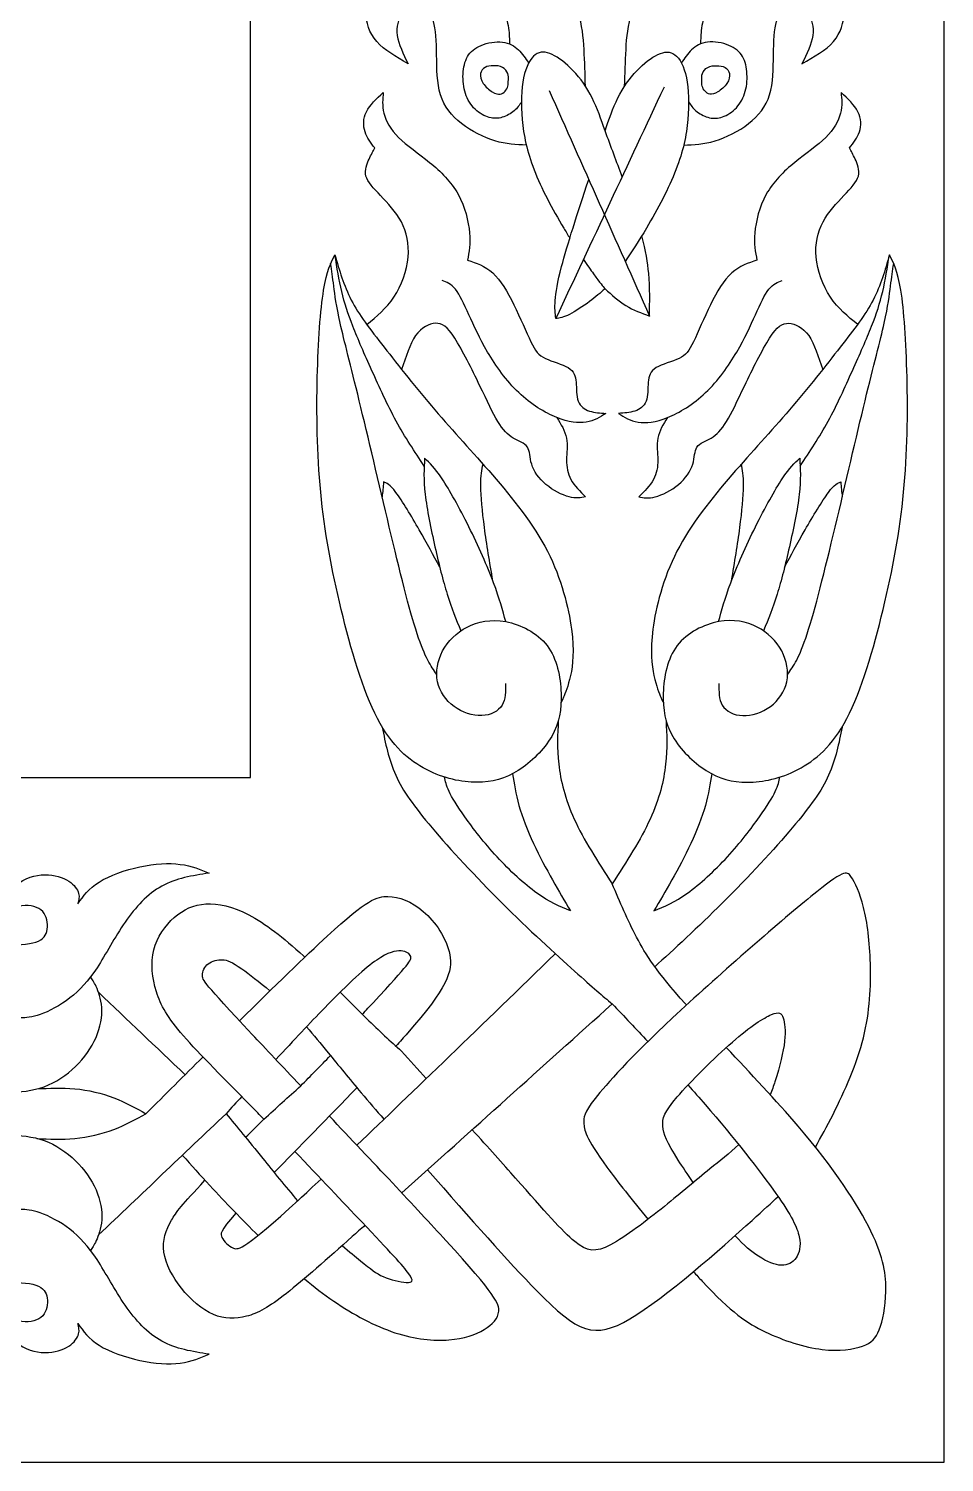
# Model space of a CAD drawing. Header units: millimetres. Extents: x 164 to 454, y 11 to 406.
# Drawn here: x 381.9 to 454.5, y 11.5 to 125.2 of the extents above; entities that cross this region are included whole.
import ezdxf

# ---------------------------------------------------------------- set-up
doc = ezdxf.new("R2010")
doc.units = ezdxf.units.MM
for name, color, linetype in [('Default', 7, 'Continuous'), ('DV1_Layer_1', 7, 'Continuous'), ('Layer_1', 7, 'Continuous')]:
    doc.layers.add(name, color=color, linetype=linetype)

# ---------------------------------------------------------------- blocks, each defined once
blk = doc.blocks.new('SE')
at = {"layer": 'DV1_Layer_1', "color": 7, "linetype": 'Continuous'}
for p, q in [((399.47, 65.81), (399.47, 355.01)), ((219.17, 65.81), (399.47, 65.81))]:
    blk.add_line(p, q, dxfattribs=at)
for points, knots in [([(421.35, 115.98), (420.55, 116.01), (419.75, 116.05), (418.86, 116.31), (417.97, 116.58), (416.99, 117.08), (416.21, 117.69), (415.42, 118.3), (414.84, 119.03), (414.54, 119.97), (414.25, 120.91), (414.25, 123.22), (414.18, 125.19), (413.98, 125.79), (413.78, 126.39), (413.06, 126.84), (411.92, 126.67), (411.55, 126.32), (411.18, 125.98), (410.83, 124.77), (411.59, 123.22), (411.97, 122.44), (411.02, 122.98), (410.07, 123.51), (409.48, 124.2), (408.88, 124.89), (408.64, 125.74), (408.63, 126.5), (408.63, 127.26), (408.85, 127.93), (409.14, 128.39), (409.44, 128.84), (410.16, 129.33), (410.68, 129.19), (410.94, 129.12), (410.33, 129.55), (409.13, 130.41), (408.26, 132.86), (408.01, 134.04), (407.76, 135.21), (407.69, 136.33), (407.81, 137.24), (407.92, 138.14), (408.21, 138.83), (408.5, 139.52), (408.71, 138.21), (408.92, 136.9), (409.54, 135.77), (410.16, 134.64), (411.2, 133.69), (412.39, 132.86), (413.59, 132.03), (416.32, 130.62), (417.8, 129.27), (418.41, 128.49), (419.01, 127.7), (419.48, 126.81), (419.72, 126.13), (419.96, 125.46), (419.98, 125.01), (419.99, 124.57)], [0, 0, 0, 0, 0.04, 0.04, 0.04, 0.08, 0.08, 0.08, 0.12, 0.12, 0.12, 0.16, 0.2, 0.2, 0.2, 0.24, 0.28, 0.28, 0.28, 0.32, 0.36, 0.36, 0.36, 0.4, 0.4, 0.4, 0.44, 0.44, 0.44, 0.48, 0.48, 0.48, 0.52, 0.56, 0.56, 0.56, 0.6, 0.64, 0.64, 0.64, 0.68, 0.68, 0.68, 0.72, 0.72, 0.72, 0.76, 0.76, 0.76, 0.8, 0.8, 0.8, 0.84, 0.88, 0.88, 0.88, 0.92, 0.92, 0.92, 1, 1, 1, 1]), ([(433.83, 115.98), (434.62, 116.01), (435.42, 116.05), (436.31, 116.31), (437.2, 116.58), (438.18, 117.08), (438.96, 117.69), (439.75, 118.3), (440.34, 119.03), (440.63, 119.97), (440.92, 120.91), (440.92, 123.22), (440.99, 125.19), (441.19, 125.79), (441.39, 126.39), (442.11, 126.84), (443.25, 126.67), (443.62, 126.32), (443.99, 125.98), (444.34, 124.77), (443.58, 123.22), (443.2, 122.44), (444.15, 122.98), (445.1, 123.51), (445.69, 124.2), (446.29, 124.89), (446.53, 125.74), (446.54, 126.5), (446.55, 127.26), (446.32, 127.93), (446.03, 128.39), (445.74, 128.84), (445.01, 129.33), (444.49, 129.19), (444.23, 129.12), (444.84, 129.55), (446.05, 130.41), (446.91, 132.86), (447.16, 134.04), (447.41, 135.21), (447.48, 136.33), (447.37, 137.24), (447.25, 138.14), (446.96, 138.83), (446.67, 139.52), (446.46, 138.21), (446.25, 136.9), (445.63, 135.77), (445.01, 134.64), (443.98, 133.69), (442.78, 132.86), (441.58, 132.03), (438.85, 130.62), (437.37, 129.27), (436.77, 128.49), (436.16, 127.7), (435.7, 126.81), (435.45, 126.13), (435.21, 125.46), (435.2, 125.01), (435.18, 124.57)], [0, 0, 0, 0, 0.04, 0.04, 0.04, 0.08, 0.08, 0.08, 0.12, 0.12, 0.12, 0.16, 0.2, 0.2, 0.2, 0.24, 0.28, 0.28, 0.28, 0.32, 0.36, 0.36, 0.36, 0.4, 0.4, 0.4, 0.44, 0.44, 0.44, 0.48, 0.48, 0.48, 0.52, 0.56, 0.56, 0.56, 0.6, 0.64, 0.64, 0.64, 0.68, 0.68, 0.68, 0.72, 0.72, 0.72, 0.76, 0.76, 0.76, 0.8, 0.8, 0.8, 0.84, 0.88, 0.88, 0.88, 0.92, 0.92, 0.92, 1, 1, 1, 1]), ([(426.03, 120.66), (426, 121.62), (425.98, 122.59), (425.92, 123.57), (425.87, 124.54), (425.78, 125.53), (425.45, 126.45), (425.11, 127.37), (424.53, 128.22), (423.15, 129.64), (422.36, 130.21), (421.54, 130.56), (420.72, 130.91), (419.87, 131.05), (419.16, 131.01), (418.46, 130.97), (417.9, 130.74), (417.52, 130.57), (417.13, 130.39), (416.93, 130.26), (416.73, 130.13)], [0, 0, 0, 0, 0.125, 0.125, 0.125, 0.25, 0.25, 0.25, 0.375, 0.375, 0.5, 0.5, 0.5, 0.625, 0.625, 0.625, 0.75, 0.75, 0.75, 1, 1, 1, 1]), ([(429.14, 120.66), (429.17, 121.62), (429.19, 122.59), (429.25, 123.57), (429.3, 124.54), (429.39, 125.53), (429.72, 126.45), (430.06, 127.37), (430.64, 128.22), (432.02, 129.64), (432.81, 130.21), (433.63, 130.56), (434.45, 130.91), (435.31, 131.05), (436.01, 131.01), (436.72, 130.97), (437.28, 130.74), (437.66, 130.57), (438.04, 130.39), (438.24, 130.26), (438.44, 130.13)], [0, 0, 0, 0, 0.125, 0.125, 0.125, 0.25, 0.25, 0.25, 0.375, 0.375, 0.5, 0.5, 0.5, 0.625, 0.625, 0.625, 0.75, 0.75, 0.75, 1, 1, 1, 1]), ([(420.96, 119.41), (420.79, 119.16), (420.63, 118.91), (420.38, 118.7), (420.12, 118.48), (419.77, 118.29), (419.44, 118.19), (419.1, 118.09), (418.77, 118.07), (418.41, 118.18), (418.04, 118.28), (417.63, 118.5), (417.29, 118.82), (416.95, 119.15), (416.68, 119.59), (416.52, 120.07), (416.36, 120.56), (416.3, 121.11), (416.33, 121.62), (416.35, 122.14), (416.46, 122.62), (416.68, 123), (416.91, 123.39), (417.26, 123.69), (418.27, 124.1), (418.93, 124.22), (419.99, 124.09), (420.39, 123.85), (420.72, 123.54), (421.04, 123.23), (421.28, 122.86), (421.53, 122.49)], [0, 0, 0, 0, 0.083333, 0.083333, 0.083333, 0.166667, 0.166667, 0.166667, 0.25, 0.25, 0.25, 0.333333, 0.333333, 0.333333, 0.416667, 0.416667, 0.416667, 0.5, 0.5, 0.5, 0.583333, 0.583333, 0.583333, 0.666667, 0.666667, 0.75, 0.75, 0.833333, 0.833333, 0.833333, 1, 1, 1, 1]), ([(434.22, 119.41), (434.38, 119.16), (434.54, 118.91), (434.79, 118.7), (435.05, 118.48), (435.4, 118.29), (435.74, 118.19), (436.07, 118.09), (436.4, 118.07), (436.76, 118.18), (437.13, 118.28), (437.54, 118.5), (437.88, 118.82), (438.22, 119.15), (438.49, 119.59), (438.65, 120.07), (438.81, 120.56), (438.87, 121.11), (438.84, 121.62), (438.82, 122.14), (438.72, 122.62), (438.49, 123), (438.26, 123.39), (437.91, 123.69), (436.9, 124.1), (436.24, 124.22), (435.18, 124.09), (434.78, 123.85), (434.45, 123.54), (434.13, 123.23), (433.89, 122.86), (433.64, 122.49)], [0, 0, 0, 0, 0.083333, 0.083333, 0.083333, 0.166667, 0.166667, 0.166667, 0.25, 0.25, 0.25, 0.333333, 0.333333, 0.333333, 0.416667, 0.416667, 0.416667, 0.5, 0.5, 0.5, 0.583333, 0.583333, 0.583333, 0.666667, 0.666667, 0.75, 0.75, 0.833333, 0.833333, 0.833333, 1, 1, 1, 1]), ([(427.59, 117.11), (427.28, 118.01), (426.97, 118.91), (426.56, 119.73), (426.15, 120.55), (425.63, 121.29), (425.07, 121.88), (424.51, 122.48), (423.31, 123.37), (422.44, 123.44), (422.05, 123.15), (421.67, 122.86), (421.32, 122.24), (421.13, 121.33), (420.94, 120.43), (420.91, 119.23), (421.02, 118), (421.13, 116.77), (421.65, 114.22), (423.41, 110.9), (424.31, 109.4), (424.47, 109.13), (424.63, 108.86), (424.79, 108.6)], [0, 0, 0, 0, 0.1, 0.1, 0.1, 0.2, 0.2, 0.2, 0.3, 0.4, 0.4, 0.4, 0.5, 0.5, 0.5, 0.6, 0.6, 0.6, 0.7, 0.8, 0.8, 0.8, 1, 1, 1, 1]), ([(427.59, 117.11), (427.89, 118.01), (428.2, 118.91), (428.61, 119.73), (429.02, 120.55), (429.54, 121.29), (430.1, 121.88), (430.66, 122.48), (431.87, 123.37), (432.73, 123.44), (433.12, 123.15), (433.51, 122.86), (433.85, 122.24), (434.04, 121.33), (434.23, 120.43), (434.26, 119.23), (434.15, 118), (434.04, 116.77), (433.52, 114.22), (431.76, 110.9), (430.87, 109.4), (430.28, 108.42), (429.68, 107.5), (429.18, 106.76)], [0, 0, 0, 0, 0.1, 0.1, 0.1, 0.2, 0.2, 0.2, 0.3, 0.4, 0.4, 0.4, 0.5, 0.5, 0.5, 0.6, 0.6, 0.6, 0.7, 0.8, 0.8, 0.8, 1, 1, 1, 1]), ([(419.92, 121.15), (419.91, 120.98), (419.92, 120.81), (419.84, 120.5), (419.76, 120.36), (419.56, 120.14), (419.44, 120.04), (419.27, 120.02), (419.11, 120), (418.9, 120.04), (418.39, 120.35), (418.1, 120.61), (417.92, 120.88), (417.74, 121.15), (417.68, 121.43), (417.72, 121.65), (417.75, 121.87), (417.89, 122.04), (418.07, 122.14), (418.25, 122.24), (418.49, 122.28), (418.73, 122.28), (418.98, 122.29), (419.24, 122.27), (419.45, 122.15), (419.65, 122.04), (419.81, 121.83), (419.88, 121.65), (419.94, 121.47), (419.92, 121.31), (419.92, 121.15)], [0, 0, 0, 0, 0.083333, 0.083333, 0.166667, 0.166667, 0.25, 0.25, 0.25, 0.333333, 0.333333, 0.416667, 0.416667, 0.416667, 0.5, 0.5, 0.5, 0.583333, 0.583333, 0.583333, 0.666667, 0.666667, 0.666667, 0.75, 0.75, 0.75, 0.833333, 0.833333, 0.833333, 1, 1, 1, 1]), ([(435.25, 121.15), (435.26, 120.98), (435.25, 120.81), (435.33, 120.5), (435.41, 120.36), (435.62, 120.14), (435.73, 120.04), (435.9, 120.02), (436.06, 120), (436.28, 120.04), (436.78, 120.35), (437.07, 120.61), (437.25, 120.88), (437.43, 121.15), (437.49, 121.43), (437.45, 121.65), (437.42, 121.87), (437.28, 122.04), (437.1, 122.14), (436.92, 122.24), (436.68, 122.28), (436.44, 122.28), (436.19, 122.29), (435.93, 122.27), (435.73, 122.15), (435.52, 122.04), (435.36, 121.83), (435.3, 121.65), (435.23, 121.47), (435.25, 121.31), (435.25, 121.15)], [0, 0, 0, 0, 0.083333, 0.083333, 0.166667, 0.166667, 0.25, 0.25, 0.25, 0.333333, 0.333333, 0.416667, 0.416667, 0.416667, 0.5, 0.5, 0.5, 0.583333, 0.583333, 0.583333, 0.666667, 0.666667, 0.666667, 0.75, 0.75, 0.75, 0.833333, 0.833333, 0.833333, 1, 1, 1, 1]), ([(408.69, 101.76), (409.47, 102.39), (410.25, 103.02), (410.85, 103.93), (411.45, 104.84), (411.86, 106.03), (411.97, 107.09), (412.07, 108.15), (411.66, 110.01), (410.35, 111.39), (409.79, 111.98), (409.23, 112.57), (408.76, 113.05), (408.63, 113.53), (408.5, 114.02), (408.71, 114.5), (408.88, 114.87), (409.05, 115.24), (409.19, 115.5), (409.33, 115.76), (409.02, 116.15), (408.4, 116.95), (408.4, 118.09), (408.66, 118.62), (408.93, 119.16), (409.47, 119.66), (410, 120.16), (409.95, 119.64), (409.85, 118.6), (410.57, 117.22), (411.22, 116.58), (411.86, 115.93), (412.8, 115.33), (413.68, 114.61), (414.56, 113.89), (415.38, 113.07), (415.94, 112.08), (416.49, 111.08), (416.76, 109.93), (416.84, 109.03), (416.92, 108.13), (416.8, 107.5), (416.68, 106.86), (417.37, 106.63), (418.75, 106.18), (419.85, 104.36), (420.36, 103.32), (420.87, 102.29), (421.8, 99.97), (422.58, 98.99), (424.2, 98.61), (424.66, 98.33), (425.13, 98.04), (425.25, 97.66), (425.29, 97.17), (425.34, 96.68), (425.27, 95.47), (425.96, 95.02), (426.35, 94.89), (426.75, 94.76), (427.2, 94.73), (427.65, 94.7), (427.18, 94.4), (426.25, 93.82), (424.7, 93.99), (423.76, 94.37), (422.82, 94.75), (421.71, 95.42), (420.74, 96.35), (419.77, 97.28), (418.92, 98.47), (418.27, 99.57), (417.63, 100.66), (417.18, 101.66), (416.79, 102.53), (416.4, 103.39), (416.07, 104.11), (415.73, 104.55), (415.38, 104.98), (415.02, 105.11), (414.66, 105.25)], [0, 0, 0, 0, 0.030303, 0.030303, 0.030303, 0.060606, 0.060606, 0.060606, 0.090909, 0.121212, 0.121212, 0.121212, 0.151515, 0.151515, 0.151515, 0.181818, 0.181818, 0.181818, 0.212121, 0.212121, 0.212121, 0.242424, 0.272727, 0.272727, 0.272727, 0.30303, 0.30303, 0.30303, 0.333333, 0.363636, 0.363636, 0.363636, 0.393939, 0.393939, 0.393939, 0.424242, 0.424242, 0.424242, 0.454545, 0.454545, 0.454545, 0.484848, 0.484848, 0.484848, 0.515152, 0.545455, 0.545455, 0.545455, 0.575758, 0.606061, 0.636364, 0.636364, 0.636364, 0.666667, 0.666667, 0.666667, 0.69697, 0.727273, 0.727273, 0.727273, 0.757576, 0.757576, 0.757576, 0.787879, 0.818182, 0.818182, 0.818182, 0.848485, 0.848485, 0.848485, 0.878788, 0.878788, 0.878788, 0.909091, 0.909091, 0.909091, 0.939394, 0.939394, 0.939394, 1, 1, 1, 1]), ([(447.62, 101.76), (446.83, 102.39), (446.05, 103.02), (445.45, 103.93), (444.85, 104.84), (444.44, 106.03), (444.33, 107.09), (444.23, 108.15), (444.64, 110.01), (445.96, 111.39), (446.52, 111.98), (447.08, 112.57), (447.54, 113.05), (447.67, 113.53), (447.8, 114.02), (447.59, 114.5), (447.42, 114.87), (447.25, 115.24), (447.11, 115.5), (446.97, 115.76), (447.28, 116.15), (447.91, 116.95), (447.91, 118.09), (447.64, 118.62), (447.37, 119.16), (446.84, 119.66), (446.3, 120.16), (446.35, 119.64), (446.46, 118.6), (445.73, 117.22), (445.08, 116.58), (444.44, 115.93), (443.51, 115.33), (442.63, 114.61), (441.75, 113.89), (440.92, 113.07), (440.37, 112.08), (439.81, 111.08), (439.54, 109.93), (439.46, 109.03), (439.38, 108.13), (439.5, 107.5), (439.63, 106.86), (438.94, 106.63), (437.56, 106.18), (436.45, 104.36), (435.94, 103.32), (435.43, 102.29), (434.5, 99.97), (433.73, 98.99), (432.1, 98.61), (431.64, 98.33), (431.17, 98.04), (431.05, 97.66), (431.01, 97.17), (430.97, 96.68), (431.03, 95.47), (430.34, 95.02), (429.95, 94.89), (429.55, 94.76), (429.1, 94.73), (428.65, 94.7), (429.12, 94.4), (430.05, 93.82), (431.6, 93.99), (432.54, 94.37), (433.48, 94.75), (434.59, 95.42), (435.56, 96.35), (436.54, 97.28), (437.38, 98.47), (438.03, 99.57), (438.68, 100.66), (439.12, 101.66), (439.51, 102.53), (439.9, 103.39), (440.23, 104.11), (440.57, 104.55), (440.92, 104.98), (441.28, 105.11), (441.64, 105.25)], [0, 0, 0, 0, 0.030303, 0.030303, 0.030303, 0.060606, 0.060606, 0.060606, 0.090909, 0.121212, 0.121212, 0.121212, 0.151515, 0.151515, 0.151515, 0.181818, 0.181818, 0.181818, 0.212121, 0.212121, 0.212121, 0.242424, 0.272727, 0.272727, 0.272727, 0.30303, 0.30303, 0.30303, 0.333333, 0.363636, 0.363636, 0.363636, 0.393939, 0.393939, 0.393939, 0.424242, 0.424242, 0.424242, 0.454545, 0.454545, 0.454545, 0.484848, 0.484848, 0.484848, 0.515152, 0.545455, 0.545455, 0.545455, 0.575758, 0.606061, 0.636364, 0.636364, 0.636364, 0.666667, 0.666667, 0.666667, 0.69697, 0.727273, 0.727273, 0.727273, 0.757576, 0.757576, 0.757576, 0.787879, 0.818182, 0.818182, 0.818182, 0.848485, 0.848485, 0.848485, 0.878788, 0.878788, 0.878788, 0.909091, 0.909091, 0.909091, 0.939394, 0.939394, 0.939394, 1, 1, 1, 1]), ([(427.59, 117.11), (427.59, 117.11), (427.59, 117.11), (427.59, 117.11), (427.59, 117.11), (427.59, 117.11), (427.59, 117.11)], [0, 0, 0, 0, 0.333333, 0.333333, 0.333333, 1, 1, 1, 1]), ([(427.59, 104.59), (427.21, 104.26), (426.84, 103.94), (426.35, 103.57), (425.85, 103.2), (424.61, 102.37), (423.99, 102.27), (423.68, 102.22), (423.59, 103.04), (423.49, 103.87), (424.14, 106.35), (424.59, 108.05), (425.39, 110.53), (426.29, 113.26)], [0, 0, 0, 0, 0.166667, 0.166667, 0.166667, 0.333333, 0.5, 0.5, 0.5, 0.666667, 0.666667, 0.666667, 1, 1, 1, 1]), ([(427.59, 104.59), (428.12, 104.1), (428.65, 103.61), (429.24, 103.25), (429.82, 102.89), (430.47, 102.66), (431.11, 102.42), (431.13, 103.53), (431.15, 104.64), (431.05, 105.8), (430.97, 106.67), (430.82, 107.58), (430.49, 108.79)], [0, 0, 0, 0, 0.2, 0.2, 0.2, 0.4, 0.4, 0.4, 0.6, 0.6, 0.6, 1, 1, 1, 1]), ([(419.68, 73.27), (419.7, 72.65), (419.71, 72.03), (419.42, 71.55), (419.13, 71.08), (418.52, 70.75), (417.81, 70.73), (417.09, 70.7), (415.44, 71.25), (414.47, 72.63), (414.31, 73.42), (414.14, 74.2), (414.45, 75.96), (415.8, 77.31), (416.65, 77.75), (417.51, 78.19), (418.54, 78.39), (419.71, 78.18), (420.89, 77.96), (422.2, 77.32), (422.99, 76.28), (423.78, 75.24), (424.06, 73.79), (424.1, 72.51), (424.15, 71.24), (423.77, 69.03), (421.73, 67.03), (420.71, 66.38), (419.68, 65.73), (418.64, 65.44), (417.43, 65.44), (416.21, 65.44), (414.81, 65.73), (413.43, 66.45), (412.05, 67.16), (409.33, 69.44), (406.48, 79.27), (405.34, 85.35), (405.04, 88.45), (404.74, 91.56), (404.71, 94.73), (404.77, 97.57), (404.84, 100.41), (405.02, 102.91), (405.27, 104.47), (405.52, 106.03), (405.84, 106.65), (406.17, 107.27), (406.52, 106.06), (406.86, 104.86), (407.47, 103.69), (408.07, 102.53), (408.93, 101.41), (410.07, 99.95), (411.21, 98.49), (414.04, 94.9), (417.07, 91.66), (418.66, 89.82), (420.25, 87.99), (421.9, 85.93), (423.02, 83.76), (424.13, 81.59), (425.27, 77), (425.03, 74.75), (424.85, 73.91), (424.66, 73.06), (424.42, 72.49), (424.29, 72.18), (424.15, 71.87), (424.13, 71.82), (424.1, 71.77)], [0, 0, 0, 0, 0.034483, 0.034483, 0.034483, 0.068966, 0.068966, 0.068966, 0.103448, 0.137931, 0.137931, 0.137931, 0.172414, 0.206897, 0.206897, 0.206897, 0.241379, 0.241379, 0.241379, 0.275862, 0.275862, 0.275862, 0.310345, 0.310345, 0.310345, 0.344828, 0.37931, 0.37931, 0.37931, 0.413793, 0.413793, 0.413793, 0.448276, 0.448276, 0.448276, 0.482759, 0.517241, 0.551724, 0.551724, 0.551724, 0.586207, 0.586207, 0.586207, 0.62069, 0.62069, 0.62069, 0.655172, 0.655172, 0.655172, 0.689655, 0.689655, 0.689655, 0.724138, 0.724138, 0.724138, 0.758621, 0.793103, 0.793103, 0.793103, 0.827586, 0.827586, 0.827586, 0.862069, 0.896552, 0.896552, 0.896552, 0.931034, 0.931034, 0.931034, 1, 1, 1, 1]), ([(413.25, 90.52), (412.49, 91.67), (411.72, 92.81), (411.03, 94.09), (410.33, 95.37), (409.69, 96.78), (408.52, 99.39), (407.99, 100.6), (407.59, 101.61), (407.19, 102.62), (406.92, 103.45), (406.71, 104.36), (406.49, 105.27), (406.33, 106.27), (406.17, 107.27)], [0, 0, 0, 0, 0.166667, 0.166667, 0.166667, 0.333333, 0.333333, 0.5, 0.5, 0.5, 0.666667, 0.666667, 0.666667, 1, 1, 1, 1]), ([(425.88, 106.92), (426.18, 106.47), (426.45, 106.08), (426.67, 105.78), (427.22, 105), (427.4, 104.8), (427.59, 104.59)], [0, 0, 0, 0, 0.333333, 0.333333, 0.333333, 1, 1, 1, 1]), ([(436.62, 73.27), (436.61, 72.65), (436.59, 72.03), (436.88, 71.55), (437.18, 71.08), (437.78, 70.75), (438.5, 70.73), (439.21, 70.7), (440.87, 71.25), (441.83, 72.63), (442, 73.42), (442.16, 74.2), (441.85, 75.96), (440.5, 77.31), (439.65, 77.75), (438.8, 78.19), (437.76, 78.39), (436.59, 78.18), (435.42, 77.96), (434.11, 77.32), (433.31, 76.28), (432.52, 75.24), (432.24, 73.79), (432.2, 72.51), (432.16, 71.24), (432.54, 69.03), (434.57, 67.03), (435.6, 66.38), (436.62, 65.73), (437.66, 65.44), (438.87, 65.44), (440.09, 65.44), (441.49, 65.73), (442.87, 66.45), (444.25, 67.16), (446.97, 69.44), (449.82, 79.27), (450.96, 85.35), (451.26, 88.45), (451.56, 91.56), (451.6, 94.73), (451.53, 97.57), (451.46, 100.41), (451.29, 102.91), (451.04, 104.47), (450.79, 106.03), (450.46, 106.65), (450.13, 107.27), (449.79, 106.06), (449.44, 104.86), (448.84, 103.69), (448.23, 102.53), (447.37, 101.41), (446.23, 99.95), (445.09, 98.49), (442.26, 94.9), (439.23, 91.66), (437.64, 89.82), (436.05, 87.99), (434.4, 85.93), (433.29, 83.76), (432.17, 81.59), (431.03, 77), (431.28, 74.75), (431.46, 73.91), (431.64, 73.06), (431.88, 72.49), (432.01, 72.18), (432.15, 71.87), (432.18, 71.82), (432.2, 71.77)], [0, 0, 0, 0, 0.034483, 0.034483, 0.034483, 0.068966, 0.068966, 0.068966, 0.103448, 0.137931, 0.137931, 0.137931, 0.172414, 0.206897, 0.206897, 0.206897, 0.241379, 0.241379, 0.241379, 0.275862, 0.275862, 0.275862, 0.310345, 0.310345, 0.310345, 0.344828, 0.37931, 0.37931, 0.37931, 0.413793, 0.413793, 0.413793, 0.448276, 0.448276, 0.448276, 0.482759, 0.517241, 0.551724, 0.551724, 0.551724, 0.586207, 0.586207, 0.586207, 0.62069, 0.62069, 0.62069, 0.655172, 0.655172, 0.655172, 0.689655, 0.689655, 0.689655, 0.724138, 0.724138, 0.724138, 0.758621, 0.793103, 0.793103, 0.793103, 0.827586, 0.827586, 0.827586, 0.862069, 0.896552, 0.896552, 0.896552, 0.931034, 0.931034, 0.931034, 1, 1, 1, 1]), ([(443.05, 90.52), (443.82, 91.67), (444.58, 92.81), (445.28, 94.09), (445.98, 95.37), (446.61, 96.78), (447.78, 99.39), (448.32, 100.6), (448.72, 101.61), (449.12, 102.62), (449.38, 103.45), (449.6, 104.36), (449.81, 105.27), (449.97, 106.27), (450.13, 107.27)], [0, 0, 0, 0, 0.166667, 0.166667, 0.166667, 0.333333, 0.333333, 0.5, 0.5, 0.5, 0.666667, 0.666667, 0.666667, 1, 1, 1, 1]), ([(414.24, 74), (413.78, 74.65), (413.31, 75.31), (412.07, 79.1), (411.3, 82.24), (410.48, 85.68), (409.66, 89.12), (408.79, 92.87), (408.1, 95.7), (407.41, 98.54), (406.9, 100.47), (406.59, 101.86), (406.28, 103.25), (406.17, 104.1), (406.08, 104.79), (405.99, 105.49), (405.91, 106.04), (405.83, 106.58)], [0, 0, 0, 0, 0.142857, 0.142857, 0.285714, 0.285714, 0.285714, 0.428571, 0.428571, 0.428571, 0.571429, 0.571429, 0.571429, 0.714286, 0.714286, 0.714286, 1, 1, 1, 1]), ([(442.06, 74), (442.53, 74.65), (442.99, 75.31), (444.23, 79.1), (445.01, 82.24), (445.83, 85.68), (446.65, 89.12), (447.51, 92.87), (448.2, 95.7), (448.89, 98.54), (449.41, 100.47), (449.72, 101.86), (450.03, 103.25), (450.13, 104.1), (450.22, 104.79), (450.31, 105.49), (450.39, 106.04), (450.47, 106.58)], [0, 0, 0, 0, 0.142857, 0.142857, 0.285714, 0.285714, 0.285714, 0.428571, 0.428571, 0.428571, 0.571429, 0.571429, 0.571429, 0.714286, 0.714286, 0.714286, 1, 1, 1, 1]), ([(423.76, 94.37), (424.09, 93.84), (424.42, 93.31), (424.53, 92.74), (424.65, 92.18), (424.54, 91.57), (424.53, 91.01), (424.53, 90.45), (424.61, 89.93), (424.88, 89.45), (425.15, 88.97), (425.6, 88.52), (426.04, 88.07), (425.66, 88), (425.29, 87.93), (424.73, 88.08), (424.18, 88.23), (423.46, 88.59), (422.9, 89.06), (422.34, 89.54), (421.94, 90.12), (421.77, 90.67), (421.59, 91.21), (421.65, 91.71), (421.43, 92.03), (421.21, 92.35), (420.25, 92.63), (419.49, 93.38), (419.08, 94.05), (418.68, 94.71), (417.82, 96.61), (416.26, 99.75), (415.67, 100.67), (415.07, 101.6), (414.66, 101.87), (414.15, 101.85), (413.64, 101.84), (413.04, 101.53), (412.57, 100.87), (412.11, 100.2), (411.79, 99.19), (411.46, 98.18)], [0, 0, 0, 0, 0.0625, 0.0625, 0.0625, 0.125, 0.125, 0.125, 0.1875, 0.1875, 0.1875, 0.25, 0.25, 0.25, 0.3125, 0.3125, 0.3125, 0.375, 0.375, 0.375, 0.4375, 0.4375, 0.4375, 0.5, 0.5, 0.5, 0.5625, 0.625, 0.625, 0.625, 0.6875, 0.75, 0.75, 0.75, 0.8125, 0.8125, 0.8125, 0.875, 0.875, 0.875, 1, 1, 1, 1]), ([(432.54, 94.37), (432.21, 93.84), (431.88, 93.31), (431.77, 92.74), (431.66, 92.18), (431.76, 91.57), (431.77, 91.01), (431.78, 90.45), (431.69, 89.93), (431.42, 89.45), (431.16, 88.97), (430.71, 88.52), (430.26, 88.07), (430.64, 88), (431.02, 87.93), (431.57, 88.08), (432.12, 88.23), (432.85, 88.59), (433.41, 89.06), (433.97, 89.54), (434.36, 90.12), (434.54, 90.67), (434.71, 91.21), (434.66, 91.71), (434.87, 92.03), (435.09, 92.35), (436.05, 92.63), (436.81, 93.38), (437.22, 94.05), (437.62, 94.71), (438.49, 96.61), (440.04, 99.75), (440.63, 100.67), (441.23, 101.6), (441.64, 101.87), (442.15, 101.85), (442.66, 101.84), (443.26, 101.53), (443.73, 100.87), (444.19, 100.2), (444.52, 99.19), (444.84, 98.18)], [0, 0, 0, 0, 0.0625, 0.0625, 0.0625, 0.125, 0.125, 0.125, 0.1875, 0.1875, 0.1875, 0.25, 0.25, 0.25, 0.3125, 0.3125, 0.3125, 0.375, 0.375, 0.375, 0.4375, 0.4375, 0.4375, 0.5, 0.5, 0.5, 0.5625, 0.625, 0.625, 0.625, 0.6875, 0.75, 0.75, 0.75, 0.8125, 0.8125, 0.8125, 0.875, 0.875, 0.875, 1, 1, 1, 1]), ([(419.71, 78.18), (419.47, 79.09), (419.23, 79.99), (418.26, 82.54), (417.54, 84.19), (416.79, 85.71), (416.04, 87.23), (415.25, 88.63), (414.08, 90.4), (413.68, 90.77), (413.28, 91.14), (413.23, 90.31), (413.18, 89.48), (413.46, 87.08), (413.78, 85.53), (414.1, 84.12), (414.42, 82.71), (414.73, 81.44), (415.07, 80.36), (415.41, 79.27), (415.78, 78.36), (416.15, 77.45)], [0, 0, 0, 0, 0.111111, 0.111111, 0.222222, 0.222222, 0.222222, 0.333333, 0.333333, 0.444444, 0.444444, 0.444444, 0.555556, 0.555556, 0.666667, 0.666667, 0.666667, 0.777778, 0.777778, 0.777778, 1, 1, 1, 1]), ([(436.59, 78.18), (436.83, 79.09), (437.07, 79.99), (438.04, 82.54), (438.76, 84.19), (439.51, 85.71), (440.27, 87.23), (441.05, 88.63), (442.23, 90.4), (442.62, 90.77), (443.02, 91.14), (443.07, 90.31), (443.12, 89.48), (442.85, 87.08), (442.52, 85.53), (442.2, 84.12), (441.88, 82.71), (441.57, 81.44), (441.23, 80.36), (440.89, 79.27), (440.52, 78.36), (440.15, 77.45)], [0, 0, 0, 0, 0.111111, 0.111111, 0.222222, 0.222222, 0.222222, 0.333333, 0.333333, 0.444444, 0.444444, 0.444444, 0.555556, 0.555556, 0.666667, 0.666667, 0.666667, 0.777778, 0.777778, 0.777778, 1, 1, 1, 1]), ([(418.69, 81.43), (418.44, 82.88), (418.2, 84.33), (417.85, 86.96), (417.75, 88.13), (417.74, 88.95), (417.73, 89.77), (417.82, 90.22), (417.91, 90.68)], [0, 0, 0, 0, 0.25, 0.25, 0.5, 0.5, 0.5, 1, 1, 1, 1]), ([(437.62, 81.43), (437.86, 82.88), (438.1, 84.33), (438.45, 86.96), (438.55, 88.13), (438.56, 88.95), (438.57, 89.77), (438.48, 90.22), (438.39, 90.68)], [0, 0, 0, 0, 0.25, 0.25, 0.5, 0.5, 0.5, 1, 1, 1, 1]), ([(414.48, 82.5), (413.98, 83.44), (413.48, 84.38), (412.86, 85.46), (412.24, 86.54), (411.5, 87.77), (411.01, 88.43), (410.52, 89.09), (410.27, 89.17), (410.03, 89.26), (409.99, 88.86), (409.95, 88.47), (409.91, 88.07)], [0, 0, 0, 0, 0.2, 0.2, 0.2, 0.4, 0.4, 0.4, 0.6, 0.6, 0.6, 1, 1, 1, 1]), ([(441.82, 82.5), (442.32, 83.44), (442.83, 84.38), (443.45, 85.46), (444.07, 86.54), (444.81, 87.77), (445.3, 88.43), (445.79, 89.09), (446.03, 89.17), (446.27, 89.26), (446.31, 88.86), (446.35, 88.47), (446.39, 88.07)], [0, 0, 0, 0, 0.2, 0.2, 0.2, 0.4, 0.4, 0.4, 0.6, 0.6, 0.6, 1, 1, 1, 1]), ([(409.92, 69.82), (410.17, 68.54), (410.42, 67.26), (410.99, 66), (411.55, 64.75), (412.43, 63.52), (413.87, 61.83), (415.31, 60.13), (417.32, 57.95), (419.41, 55.87), (421.51, 53.78), (423.7, 51.78), (425.17, 50.46), (426.64, 49.14), (427.4, 48.5), (428.15, 47.86)], [0, 0, 0, 0, 0.166667, 0.166667, 0.166667, 0.333333, 0.333333, 0.333333, 0.5, 0.5, 0.5, 0.666667, 0.666667, 0.666667, 1, 1, 1, 1]), ([(423.88, 70.33), (423.82, 69.24), (423.77, 68.15), (424.06, 65.59), (424.41, 64.13), (425.14, 62.52), (425.88, 60.9), (427.02, 59.14), (428.15, 57.38)], [0, 0, 0, 0, 0.25, 0.25, 0.5, 0.5, 0.5, 1, 1, 1, 1]), ([(432.42, 70.33), (432.48, 69.24), (432.53, 68.15), (432.24, 65.59), (431.9, 64.13), (431.16, 62.52), (430.42, 60.9), (429.28, 59.14), (428.15, 57.38)], [0, 0, 0, 0, 0.25, 0.25, 0.5, 0.5, 0.5, 1, 1, 1, 1]), ([(446.38, 69.82), (446.13, 68.54), (445.88, 67.26), (445.31, 66), (444.75, 64.75), (443.87, 63.52), (442.43, 61.83), (440.99, 60.13), (438.99, 57.95), (436.89, 55.87), (434.98, 53.96), (432.98, 52.12), (431.53, 50.81)], [0, 0, 0, 0, 0.2, 0.2, 0.2, 0.4, 0.4, 0.4, 0.6, 0.6, 0.6, 1, 1, 1, 1]), ([(420.26, 66.12), (420.38, 65.33), (420.49, 64.54), (421.02, 62.68), (421.44, 61.61), (421.91, 60.59), (422.38, 59.56), (422.92, 58.58), (423.91, 56.81), (424.38, 56.02), (424.84, 55.23), (424.01, 55.58), (423.17, 55.94), (422.18, 56.65), (421.19, 57.35), (420.04, 58.42), (419.02, 59.53), (418, 60.64), (417.11, 61.79), (416.47, 62.69), (415.84, 63.59), (415.45, 64.23), (415.22, 64.72), (414.99, 65.2), (414.93, 65.53), (414.86, 65.86)], [0, 0, 0, 0, 0.1, 0.1, 0.2, 0.2, 0.2, 0.3, 0.3, 0.4, 0.4, 0.4, 0.5, 0.5, 0.5, 0.6, 0.6, 0.6, 0.7, 0.7, 0.7, 0.8, 0.8, 0.8, 1, 1, 1, 1]), ([(436.04, 66.12), (435.93, 65.33), (435.81, 64.54), (435.28, 62.68), (434.87, 61.61), (434.39, 60.59), (433.92, 59.56), (433.39, 58.58), (432.39, 56.81), (431.92, 56.02), (431.46, 55.23), (432.29, 55.58), (433.13, 55.94), (434.12, 56.65), (435.11, 57.35), (436.27, 58.42), (437.29, 59.53), (438.31, 60.64), (439.19, 61.79), (439.83, 62.69), (440.46, 63.59), (440.85, 64.23), (441.08, 64.72), (441.31, 65.2), (441.38, 65.53), (441.45, 65.86)], [0, 0, 0, 0, 0.1, 0.1, 0.2, 0.2, 0.2, 0.3, 0.3, 0.4, 0.4, 0.4, 0.5, 0.5, 0.5, 0.6, 0.6, 0.6, 0.7, 0.7, 0.7, 0.8, 0.8, 0.8, 1, 1, 1, 1]), ([(372.65, 45.39), (372.68, 46.19), (372.72, 46.99), (372.98, 47.88), (373.25, 48.77), (373.75, 49.75), (374.36, 50.53), (374.97, 51.32), (375.7, 51.91), (376.64, 52.2), (377.58, 52.49), (379.89, 52.49), (381.86, 52.56), (382.46, 52.76), (383.06, 52.96), (383.51, 53.68), (383.34, 54.82), (383, 55.19), (382.65, 55.56), (381.44, 55.91), (379.89, 55.15), (379.11, 54.77), (379.65, 55.72), (380.18, 56.67), (380.87, 57.26), (381.56, 57.86), (382.41, 58.1), (383.17, 58.11), (383.93, 58.12), (384.6, 57.89), (385.06, 57.6), (385.51, 57.3), (386, 56.58), (385.86, 56.06), (385.79, 55.8), (386.22, 56.41), (387.08, 57.61), (389.53, 58.48), (390.71, 58.73), (391.88, 58.98), (393, 59.05), (393.91, 58.93), (394.81, 58.82), (395.5, 58.53), (396.19, 58.24), (394.88, 58.03), (393.57, 57.82), (392.44, 57.2), (391.31, 56.58), (390.36, 55.54), (389.53, 54.35), (388.71, 53.15), (387.29, 50.42), (385.95, 48.94), (385.16, 48.33), (384.38, 47.73), (383.48, 47.26), (382.81, 47.02), (382.13, 46.78), (381.68, 46.76), (381.24, 46.75)], [0, 0, 0, 0, 0.04, 0.04, 0.04, 0.08, 0.08, 0.08, 0.12, 0.12, 0.12, 0.16, 0.2, 0.2, 0.2, 0.24, 0.28, 0.28, 0.28, 0.32, 0.36, 0.36, 0.36, 0.4, 0.4, 0.4, 0.44, 0.44, 0.44, 0.48, 0.48, 0.48, 0.52, 0.56, 0.56, 0.56, 0.6, 0.64, 0.64, 0.64, 0.68, 0.68, 0.68, 0.72, 0.72, 0.72, 0.76, 0.76, 0.76, 0.8, 0.8, 0.8, 0.84, 0.88, 0.88, 0.88, 0.92, 0.92, 0.92, 1, 1, 1, 1]), ([(444.26, 36.5), (444.71, 37.28), (445.18, 38.15), (445.66, 39.1), (446.6, 40.96), (447.55, 43.1), (448.07, 45.18), (448.59, 47.26), (448.67, 49.27), (448.62, 51.04), (448.57, 52.81), (448.19, 55.85), (447.4, 57.5), (447.08, 57.96), (446.76, 58.42), (446.27, 58.59), (436.34, 49.93), (432.94, 46.75), (429.54, 43.56), (425.88, 39.49), (425.88, 38.87), (425.91, 38.4), (425.94, 37.92), (425.99, 37.28), (427.74, 34.9), (428.55, 33.79), (429.73, 32.3), (431, 30.77)], [0, 0, 0, 0, 0.083333, 0.083333, 0.083333, 0.166667, 0.166667, 0.166667, 0.25, 0.25, 0.25, 0.333333, 0.416667, 0.416667, 0.416667, 0.5, 0.583333, 0.583333, 0.583333, 0.666667, 0.75, 0.75, 0.75, 0.833333, 0.833333, 0.833333, 1, 1, 1, 1]), ([(434.05, 47.77), (434.02, 47.8), (433.99, 47.83), (433.96, 47.86), (431.65, 50.43), (430.81, 51.77), (430.09, 53.15), (429.37, 54.53), (428.76, 55.96), (428.15, 57.38)], [0, 0, 0, 0, 0.25, 0.25, 0.25, 0.5, 0.5, 0.5, 1, 1, 1, 1]), ([(400.53, 38.71), (400.37, 38.88), (400.21, 39.05), (400.05, 39.21), (397.38, 41.95), (393.45, 45.82), (392.35, 47.75), (392.01, 48.83), (391.67, 49.9), (391.55, 51.09), (391.81, 52.14), (392.07, 53.18), (393.35, 54.98), (394.97, 55.73), (395.94, 55.79), (396.92, 55.86), (398.06, 55.6), (399.34, 54.92), (400.63, 54.25), (402.06, 53.16), (403.68, 51.66), (403.71, 51.63), (403.75, 51.6), (403.78, 51.57)], [0, 0, 0, 0, 0.1, 0.1, 0.1, 0.2, 0.3, 0.3, 0.3, 0.4, 0.4, 0.4, 0.5, 0.6, 0.6, 0.6, 0.7, 0.7, 0.7, 0.8, 0.8, 0.8, 1, 1, 1, 1]), ([(398.6, 46.52), (401.38, 49.26), (403.83, 51.64), (405.56, 53.24), (408.74, 56.16), (409.5, 56.41), (410.37, 56.38), (411.24, 56.35), (412.22, 56.02), (413.17, 55.2), (414.12, 54.38), (415.03, 53.07), (415.52, 50.45), (415.09, 49.14), (411.92, 45.54), (411.64, 45.21), (411.33, 44.87), (411, 44.51)], [0, 0, 0, 0, 0.142857, 0.142857, 0.142857, 0.285714, 0.285714, 0.285714, 0.428571, 0.428571, 0.428571, 0.571429, 0.571429, 0.714286, 0.714286, 0.714286, 1, 1, 1, 1]), ([(403.46, 41.36), (402, 42.91), (400.66, 44.32), (399.61, 45.44), (395.76, 49.54), (395.64, 49.8), (395.66, 50.12), (395.67, 50.44), (395.83, 50.82), (396.13, 51.05), (396.43, 51.28), (397.33, 51.46), (397.95, 51.22), (398.79, 50.63), (399.36, 50.23), (400.18, 49.61), (401.02, 48.89)], [0, 0, 0, 0, 0.142857, 0.142857, 0.142857, 0.285714, 0.285714, 0.285714, 0.428571, 0.428571, 0.428571, 0.571429, 0.714286, 0.714286, 0.714286, 1, 1, 1, 1]), ([(408.34, 47.04), (408.65, 47.37), (408.93, 47.67), (409.2, 47.95), (412.11, 51.08), (412.39, 51.66), (411.84, 52.04), (411.41, 52.07), (410.98, 52.09), (410.39, 51.96), (409.48, 51.34), (408.58, 50.71), (407.35, 49.61), (405.31, 47.5), (404.23, 46.38), (402.91, 44.98), (401.49, 43.45)], [0, 0, 0, 0, 0.142857, 0.142857, 0.142857, 0.285714, 0.428571, 0.428571, 0.428571, 0.571429, 0.571429, 0.571429, 0.714286, 0.714286, 0.714286, 1, 1, 1, 1]), ([(377.33, 40.71), (378.3, 40.74), (379.26, 40.76), (380.24, 40.82), (381.21, 40.87), (382.2, 40.96), (383.12, 41.29), (384.04, 41.63), (384.89, 42.21), (386.31, 43.59), (386.88, 44.38), (387.23, 45.2), (387.59, 46.02), (387.72, 46.88), (387.68, 47.58), (387.64, 48.29), (387.41, 48.84), (387.24, 49.23), (387.06, 49.61), (386.93, 49.81), (386.8, 50.01)], [0, 0, 0, 0, 0.125, 0.125, 0.125, 0.25, 0.25, 0.25, 0.375, 0.375, 0.5, 0.5, 0.5, 0.625, 0.625, 0.625, 0.75, 0.75, 0.75, 1, 1, 1, 1]), ([(406.59, 48.8), (407.31, 48.08), (408.01, 47.36), (408.67, 46.71), (409.68, 45.72), (410.58, 44.89), (411.45, 44.11)], [0, 0, 0, 0, 0.333333, 0.333333, 0.333333, 1, 1, 1, 1]), ([(434.58, 33.69), (434.13, 34.33), (433.72, 34.95), (433.39, 35.46), (432.49, 36.87), (431.94, 38.25), (432.28, 39.29), (433.31, 40.48), (434.34, 41.68), (436.22, 43.56), (437.68, 44.83), (439.13, 46.1), (440.17, 46.75), (440.78, 47.01), (441.39, 47.27), (441.58, 47.13), (441.71, 46.75), (441.84, 46.38), (441.91, 45.75), (441.82, 44.9), (441.72, 44.05), (441.46, 42.96), (441.05, 41.69), (440.94, 41.36), (440.82, 41.01), (440.68, 40.66)], [0, 0, 0, 0, 0.1, 0.1, 0.1, 0.2, 0.3, 0.3, 0.3, 0.4, 0.4, 0.4, 0.5, 0.5, 0.5, 0.6, 0.6, 0.6, 0.7, 0.7, 0.7, 0.8, 0.8, 0.8, 1, 1, 1, 1]), ([(403.91, 46.03), (404.47, 45.4), (405.02, 44.72), (405.63, 43.99), (406.44, 43), (407.33, 41.92), (408.25, 40.8)], [0, 0, 0, 0, 0.333333, 0.333333, 0.333333, 1, 1, 1, 1]), ([(434.59, 26.62), (434.83, 26.36), (435.06, 26.11), (435.28, 25.87), (437.61, 23.38), (440.06, 21.69), (443.41, 20.62), (444.8, 20.45), (446.19, 20.28), (447.29, 20.47), (448.01, 20.72), (448.72, 20.98), (449.38, 21.64), (449.83, 23.81), (449.85, 25.05), (449.88, 26.3), (449.71, 27.69), (448.67, 29.82), (447.64, 31.95), (445.74, 34.82), (442.9, 38.15), (441.16, 40.19), (439.08, 42.4), (437.19, 44.4)], [0, 0, 0, 0, 0.1, 0.1, 0.1, 0.2, 0.3, 0.3, 0.3, 0.4, 0.4, 0.4, 0.5, 0.6, 0.6, 0.6, 0.7, 0.7, 0.7, 0.8, 0.8, 0.8, 1, 1, 1, 1]), ([(382.54, 41.12), (383.52, 41.17), (384.51, 41.23), (385.55, 41.13), (386.59, 41.03), (387.69, 40.77), (388.64, 40.41), (389.59, 40.05), (390.39, 39.6), (391.19, 39.15)], [0, 0, 0, 0, 0.25, 0.25, 0.25, 0.5, 0.5, 0.5, 1, 1, 1, 1]), ([(434.16, 41.43), (434.62, 40.91), (435.08, 40.39), (435.53, 39.88), (437.82, 37.23), (439.87, 34.61), (441.13, 32.83), (442.38, 31.06), (443.27, 29.19), (443, 28.09), (442.73, 27.71), (442.46, 27.33), (442.07, 27.12), (441.57, 27.13), (441.06, 27.14), (440.46, 27.37), (439.74, 27.85), (439.21, 28.2), (438.62, 28.68), (437.89, 29.47)], [0, 0, 0, 0, 0.125, 0.125, 0.125, 0.25, 0.25, 0.25, 0.375, 0.5, 0.5, 0.5, 0.625, 0.625, 0.625, 0.75, 0.75, 0.75, 1, 1, 1, 1]), ([(382.54, 37.19), (383.52, 37.13), (384.51, 37.08), (385.55, 37.18), (386.59, 37.28), (387.69, 37.54), (388.64, 37.9), (389.59, 38.26), (390.39, 38.71), (391.19, 39.15)], [0, 0, 0, 0, 0.25, 0.25, 0.25, 0.5, 0.5, 0.5, 1, 1, 1, 1]), ([(397.54, 39.15), (398.4, 38.11), (399.26, 37.07), (400.46, 35.59), (401.27, 34.59), (402.24, 33.38), (403.21, 32.24)], [0, 0, 0, 0, 0.333333, 0.333333, 0.333333, 1, 1, 1, 1]), ([(403.75, 26.06), (404.52, 25.42), (405.27, 24.83), (406.07, 24.29), (407.63, 23.22), (409.34, 22.3), (410.93, 21.78), (412.53, 21.25), (414.01, 21.11), (415.21, 21.21), (416.41, 21.3), (418.24, 21.96), (419.1, 22.89), (419.16, 23.48), (419.22, 24.06), (418.91, 24.77), (414.97, 29.09), (412.65, 31.64), (409.07, 35.43), (405.73, 38.96)], [0, 0, 0, 0, 0.125, 0.125, 0.125, 0.25, 0.25, 0.25, 0.375, 0.375, 0.375, 0.5, 0.625, 0.625, 0.625, 0.75, 0.75, 0.75, 1, 1, 1, 1]), ([(377.33, 37.6), (378.3, 37.57), (379.26, 37.55), (380.24, 37.49), (381.21, 37.44), (382.2, 37.35), (383.12, 37.02), (384.04, 36.68), (384.89, 36.1), (386.31, 34.72), (386.88, 33.93), (387.23, 33.11), (387.59, 32.29), (387.72, 31.43), (387.68, 30.73), (387.64, 30.02), (387.41, 29.46), (387.24, 29.08), (387.06, 28.7), (386.93, 28.5), (386.8, 28.3)], [0, 0, 0, 0, 0.125, 0.125, 0.125, 0.25, 0.25, 0.25, 0.375, 0.375, 0.5, 0.5, 0.5, 0.625, 0.625, 0.625, 0.75, 0.75, 0.75, 1, 1, 1, 1]), ([(438.18, 36.7), (437.47, 36.01), (436.67, 35.39), (435.9, 34.77), (434.75, 33.85), (433.68, 32.92), (432.29, 31.8), (430.9, 30.68), (429.2, 29.37), (428.02, 28.75), (426.83, 28.12), (426.18, 28.19), (425.18, 29.01), (424.18, 29.83), (422.83, 31.4), (420.49, 34.04), (419.5, 35.16), (418.33, 36.47), (417.05, 37.88)], [0, 0, 0, 0, 0.142857, 0.142857, 0.142857, 0.285714, 0.285714, 0.285714, 0.428571, 0.428571, 0.428571, 0.571429, 0.571429, 0.571429, 0.714286, 0.714286, 0.714286, 1, 1, 1, 1]), ([(394.07, 35.86), (394.78, 35.06), (395.5, 34.26), (396.24, 33.46), (397.51, 32.09), (398.83, 30.72), (400.08, 29.48)], [0, 0, 0, 0, 0.333333, 0.333333, 0.333333, 1, 1, 1, 1]), ([(406.74, 28.69), (407.3, 28.2), (407.8, 27.81), (408.2, 27.49), (409.04, 26.81), (409.42, 26.48), (410, 26.23), (410.58, 25.98), (411.35, 25.81), (411.83, 25.77), (412.3, 25.74), (412.65, 25.94), (410.51, 28.22), (408.29, 30.57), (406.84, 32.1), (404.91, 34.15), (402.99, 36.15)], [0, 0, 0, 0, 0.142857, 0.142857, 0.142857, 0.285714, 0.285714, 0.285714, 0.428571, 0.428571, 0.428571, 0.571429, 0.714286, 0.714286, 0.714286, 1, 1, 1, 1]), ([(413.52, 34.7), (416.89, 30.82), (419.97, 27.35), (422.16, 25.12), (425.45, 21.76), (428.01, 20.66), (436.77, 28.45), (439.24, 30.69), (440.15, 31.51), (440.8, 32.1), (441.3, 32.58)], [0, 0, 0, 0, 0.2, 0.2, 0.2, 0.4, 0.6, 0.6, 0.6, 1, 1, 1, 1]), ([(408.55, 30.3), (408.21, 30), (407.88, 29.7), (407.54, 29.4), (405.59, 27.67), (403.71, 25.98), (402.32, 24.89), (400.94, 23.8), (399.14, 22.84), (397.42, 22.84), (396.53, 23.23), (395.64, 23.62), (394.73, 24.39), (394, 25.3), (393.28, 26.2), (392.74, 27.24), (392.61, 28.17), (392.48, 29.1), (392.76, 29.93), (393.21, 30.7), (393.57, 31.33), (394.04, 31.92), (395.86, 33.87)], [0, 0, 0, 0, 0.111111, 0.111111, 0.111111, 0.222222, 0.222222, 0.222222, 0.333333, 0.444444, 0.444444, 0.444444, 0.555556, 0.555556, 0.555556, 0.666667, 0.666667, 0.666667, 0.777778, 0.777778, 0.777778, 1, 1, 1, 1]), ([(398.32, 31.26), (397.02, 29.79), (397.07, 29.59), (397.21, 29.34), (397.39, 29.02), (398.04, 28.26), (399.04, 28.4), (403.31, 32.33), (403.84, 32.82), (404.43, 33.37), (405.07, 33.97)], [0, 0, 0, 0, 0.2, 0.2, 0.2, 0.4, 0.6, 0.6, 0.6, 1, 1, 1, 1]), ([(372.65, 32.92), (372.68, 32.12), (372.72, 31.32), (372.98, 30.43), (373.25, 29.54), (373.75, 28.56), (374.36, 27.78), (374.97, 26.99), (375.7, 26.4), (376.64, 26.11), (377.58, 25.82), (379.89, 25.82), (381.86, 25.75), (382.46, 25.55), (383.06, 25.35), (383.51, 24.63), (383.34, 23.49), (383, 23.12), (382.65, 22.75), (381.44, 22.4), (379.89, 23.16), (379.11, 23.54), (379.65, 22.59), (380.18, 21.64), (380.87, 21.05), (381.56, 20.45), (382.41, 20.21), (383.17, 20.2), (383.93, 20.19), (384.6, 20.42), (385.06, 20.71), (385.51, 21.01), (386, 21.73), (385.86, 22.25), (385.79, 22.51), (386.22, 21.9), (387.08, 20.69), (389.53, 19.83), (390.71, 19.58), (391.88, 19.33), (393, 19.26), (393.91, 19.37), (394.81, 19.49), (395.5, 19.78), (396.19, 20.07), (394.88, 20.28), (393.57, 20.49), (392.44, 21.11), (391.31, 21.73), (390.36, 22.76), (389.53, 23.96), (388.71, 25.16), (387.29, 27.89), (385.95, 29.37), (385.16, 29.98), (384.38, 30.58), (383.48, 31.04), (382.81, 31.29), (382.13, 31.53), (381.68, 31.54), (381.24, 31.56)], [0, 0, 0, 0, 0.04, 0.04, 0.04, 0.08, 0.08, 0.08, 0.12, 0.12, 0.12, 0.16, 0.2, 0.2, 0.2, 0.24, 0.28, 0.28, 0.28, 0.32, 0.36, 0.36, 0.36, 0.4, 0.4, 0.4, 0.44, 0.44, 0.44, 0.48, 0.48, 0.48, 0.52, 0.56, 0.56, 0.56, 0.6, 0.64, 0.64, 0.64, 0.68, 0.68, 0.68, 0.72, 0.72, 0.72, 0.76, 0.76, 0.76, 0.8, 0.8, 0.8, 0.84, 0.88, 0.88, 0.88, 0.92, 0.92, 0.92, 1, 1, 1, 1])]:
    blk.add_open_spline(points, degree=3, knots=knots, dxfattribs=at)
for points in [[(419.99, 124.57), (420, 124.38), (420.01, 124.19), (420.01, 124.01)], [(435.18, 124.57), (435.17, 124.38), (435.16, 124.19), (435.16, 124.01)], [(432.26, 120.58), (429.4, 114.46), (426.54, 108.34), (423.68, 102.22)], [(423.15, 120.32), (425.8, 114.36), (428.46, 108.39), (431.11, 102.42)], [(428.94, 113.47), (428.52, 114.64), (428.05, 115.87), (427.59, 117.11)], [(427.59, 117.11), (427.59, 117.11), (427.59, 117.11), (427.59, 117.11)], [(407.91, 36.66), (412.26, 40.8), (417.95, 46.32), (423.64, 51.84)], [(387.42, 48.78), (389.71, 46.6), (392, 44.42), (394.29, 42.24)], [(411.47, 32.87), (417.03, 37.86), (422.59, 42.86), (428.15, 47.86)], [(428.15, 47.86), (429.1, 46.87), (430.05, 45.87), (430.98, 44.87)], [(391.19, 39.15), (392.71, 40.67), (394.23, 42.19), (395.71, 43.65)], [(403.46, 41.36), (404.25, 42.16), (405.03, 42.96), (405.82, 43.76)], [(413.41, 41.94), (412.76, 42.66), (412.1, 43.39), (411.45, 44.11)], [(400.53, 38.71), (401.51, 39.6), (402.48, 40.48), (403.46, 41.36)], [(407.91, 41.21), (405.67, 38.88), (403.23, 36.41), (401.36, 34.48)], [(398.78, 40.51), (398.37, 40.06), (397.95, 39.61), (397.54, 39.15)], [(408.25, 40.8), (408.85, 40.1), (409.45, 39.4), (410.05, 38.71)], [(387.42, 29.53), (390.8, 32.74), (394.17, 35.95), (397.54, 39.15)], [(399.09, 37.28), (399.57, 37.76), (400.05, 38.23), (400.53, 38.71)]]:
    blk.add_open_spline(points, degree=3, dxfattribs=at)
at = {"layer": 'Layer_1', "color": 7, "linetype": 'Continuous'}
for p, q in [((454.48, 11.5), (454.48, 405.96)), ((164.16, 11.5), (454.48, 11.5))]:
    blk.add_line(p, q, dxfattribs=at)

msp = doc.modelspace()

# ---------------------------------------------------------------- block references
at = {"layer": 'Default'}
msp.add_blockref('SE', (0, 0), dxfattribs=at)

doc.saveas('drawing.dxf')
